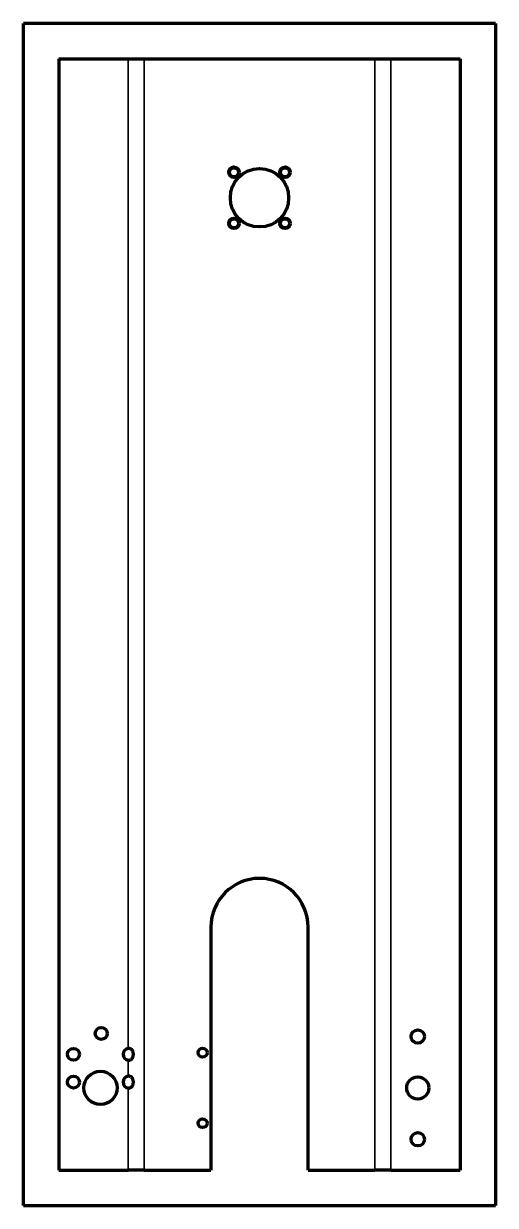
# Model space of a CAD drawing. Header units: millimetres. Extents: x 252 to 337, y 107 to 320.
import ezdxf

# ---------------------------------------------------------------- set-up
doc = ezdxf.new("R2010")
doc.units = ezdxf.units.MM
doc.layers.add('1', color=7, linetype='Continuous', true_color=0xffffff)

msp = doc.modelspace()

# ---------------------------------------------------------------- linework, layer by layer
at = {"layer": '1', "color": 8, "linetype": 'Continuous', "lineweight": 70}
for p, q in [((252.29, 106.89), (252.29, 319.59)), ((337.24, 319.59), (252.29, 319.59)), ((337.24, 319.59), (337.24, 106.89)), ((252.29, 106.89), (337.24, 106.89))]:
    msp.add_line(p, q, dxfattribs=at)
at = {"layer": '1', "color": 155, "linetype": 'Continuous', "lineweight": 70}
for p, q in [((258.64, 313.24), (271.14, 313.24)), ((258.64, 313.24), (258.64, 113.24)), ((271.14, 313.24), (274.02, 313.24)), ((274.02, 313.24), (315.52, 313.24)), ((315.52, 313.24), (318.39, 313.24)), ((318.39, 313.24), (330.89, 313.24)), ((330.89, 313.24), (330.89, 113.24)), ((286.02, 156.99), (286.02, 113.24)), ((303.52, 113.24), (303.52, 156.99)), ((258.64, 113.24), (271.14, 113.24)), ((274.02, 113.24), (271.14, 113.24)), ((274.02, 113.24), (286.02, 113.24)), ((303.52, 113.24), (315.52, 113.24)), ((318.39, 113.24), (315.52, 113.24)), ((318.39, 113.24), (330.89, 113.24))]:
    msp.add_line(p, q, dxfattribs=at)
at = {"layer": '1', "color": 155, "linetype": 'Continuous', "lineweight": 35}
for p, q in [((271.14, 135.15), (271.14, 313.24)), ((274.02, 313.24), (274.02, 113.24)), ((315.52, 113.24), (315.52, 313.24)), ((318.39, 313.24), (318.39, 113.24)), ((271.14, 130.15), (271.14, 133.01)), ((271.14, 113.24), (271.14, 128.01))]:
    msp.add_line(p, q, dxfattribs=at)
at = {"layer": '1', "color": 155, "linetype": 'Continuous', "lineweight": 70}
for centre, radius in [((290.17, 292.84), 0.95), ((290.17, 292.84), 0.8), ((299.37, 292.84), 0.95), ((299.37, 292.84), 0.8), ((294.77, 288.24), 5.25), ((290.17, 283.65), 0.95), ((290.17, 283.65), 0.8), ((299.37, 283.65), 0.95), ((299.37, 283.65), 0.8), ((266.27, 137.83), 1.07), ((323.27, 137.28), 1.2), ((261.27, 134.08), 1.07), ((284.52, 134.38), 0.8), ((261.27, 129.08), 1.07), ((266.14, 128.03), 3), ((323.27, 128.03), 2), ((284.52, 121.68), 0.8), ((323.27, 118.78), 1.2)]:
    msp.add_circle(centre, radius, dxfattribs=at)
for centre, radius, start, end in [((294.77, 156.99), 8.75, 0, 180), ((271.27, 134.08), 1.07, 96.6774, 263.3226), ((271.27, 129.08), 1.07, 96.6774, 263.3226)]:
    msp.add_arc(centre, radius, start, end, dxfattribs=at)
for points in [[(271.14, 133.01), (271.18, 133.01), (271.21, 133), (271.28, 133), (271.31, 133.01), (271.41, 133.03), (271.47, 133.05), (271.59, 133.11), (271.64, 133.15), (271.74, 133.24), (271.78, 133.29), (271.86, 133.39), (271.9, 133.45), (271.96, 133.57), (271.98, 133.63), (272.02, 133.75), (272.04, 133.82), (272.05, 133.91), (272.05, 133.95), (272.06, 134.01), (272.06, 134.05), (272.06, 134.11), (272.06, 134.15), (272.05, 134.21), (272.05, 134.24), (272.04, 134.34), (272.02, 134.41), (271.98, 134.53), (271.96, 134.59), (271.9, 134.71), (271.86, 134.77), (271.78, 134.87), (271.74, 134.92), (271.64, 135.01), (271.59, 135.05), (271.47, 135.11), (271.41, 135.13), (271.31, 135.15), (271.28, 135.15), (271.21, 135.15), (271.18, 135.15), (271.14, 135.15)], [(271.14, 128.01), (271.18, 128.01), (271.21, 128), (271.28, 128), (271.31, 128.01), (271.41, 128.03), (271.47, 128.05), (271.59, 128.11), (271.64, 128.15), (271.74, 128.24), (271.78, 128.29), (271.86, 128.39), (271.9, 128.45), (271.96, 128.57), (271.98, 128.63), (272.02, 128.75), (272.04, 128.82), (272.05, 128.91), (272.05, 128.95), (272.06, 129.01), (272.06, 129.05), (272.06, 129.11), (272.06, 129.15), (272.05, 129.21), (272.05, 129.24), (272.04, 129.34), (272.02, 129.41), (271.98, 129.53), (271.96, 129.59), (271.9, 129.71), (271.86, 129.77), (271.78, 129.87), (271.74, 129.92), (271.64, 130.01), (271.59, 130.05), (271.47, 130.11), (271.41, 130.13), (271.31, 130.15), (271.28, 130.15), (271.21, 130.15), (271.18, 130.15), (271.14, 130.15)]]:
    msp.add_open_spline(points, degree=3, knots=[0, 0, 0, 0, 0.03125, 0.03125, 0.0625, 0.0625, 0.125, 0.125, 0.1875, 0.1875, 0.25, 0.25, 0.3125, 0.3125, 0.375, 0.375, 0.4375, 0.4375, 0.46875, 0.46875, 0.5, 0.5, 0.53125, 0.53125, 0.5625, 0.5625, 0.625, 0.625, 0.6875, 0.6875, 0.75, 0.75, 0.8125, 0.8125, 0.875, 0.875, 0.9375, 0.9375, 0.96875, 0.96875, 1, 1, 1, 1], dxfattribs=at)

doc.saveas('drawing.dxf')
